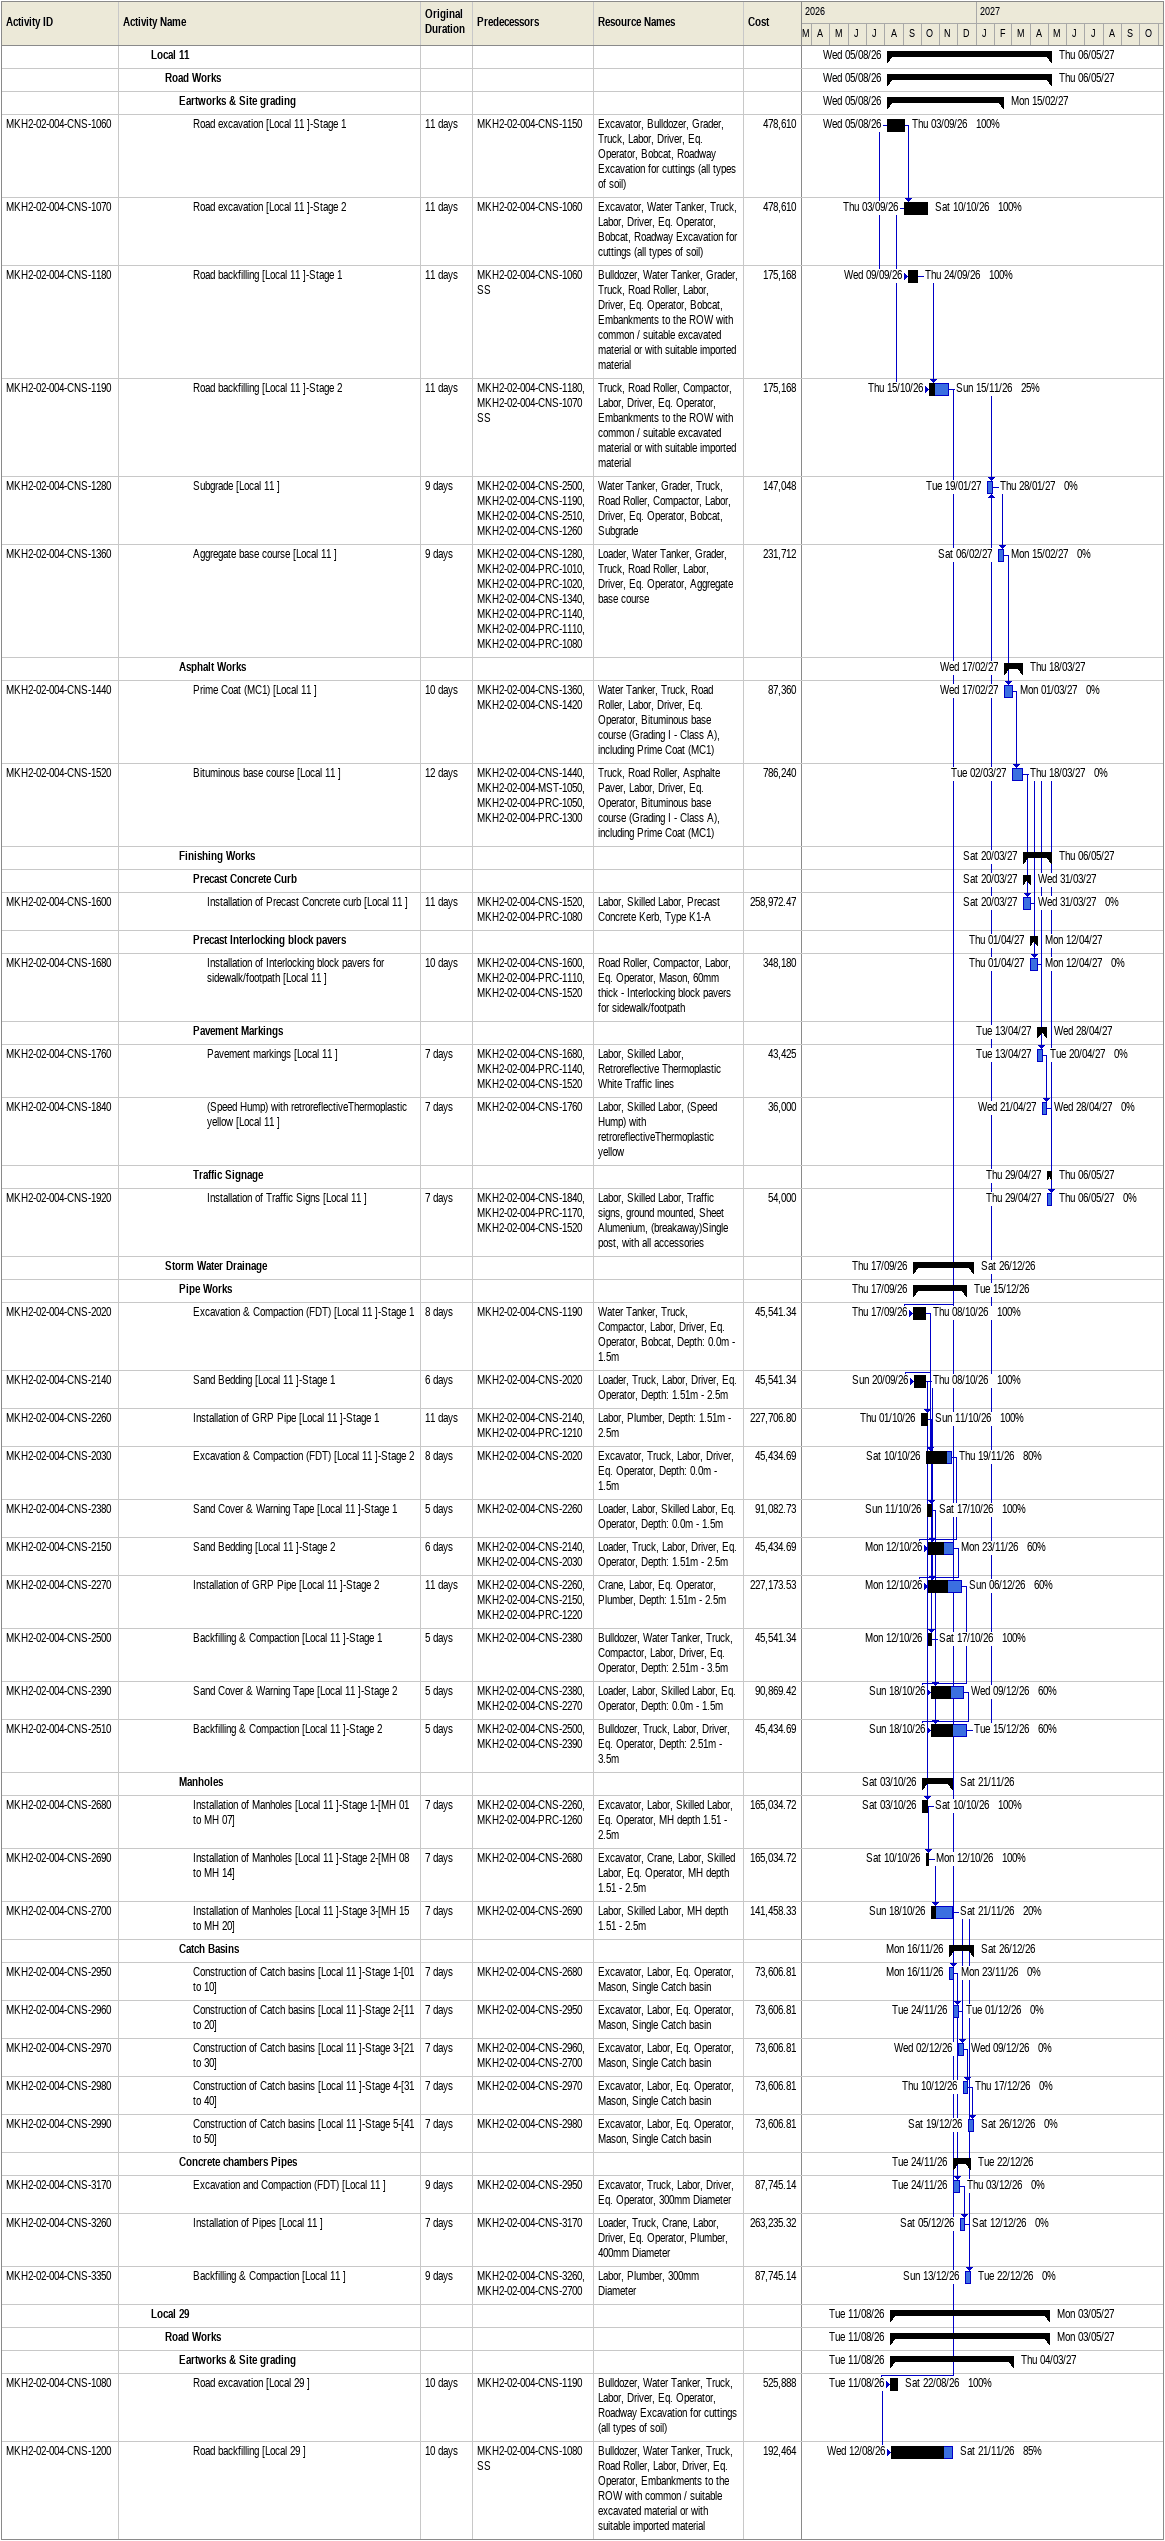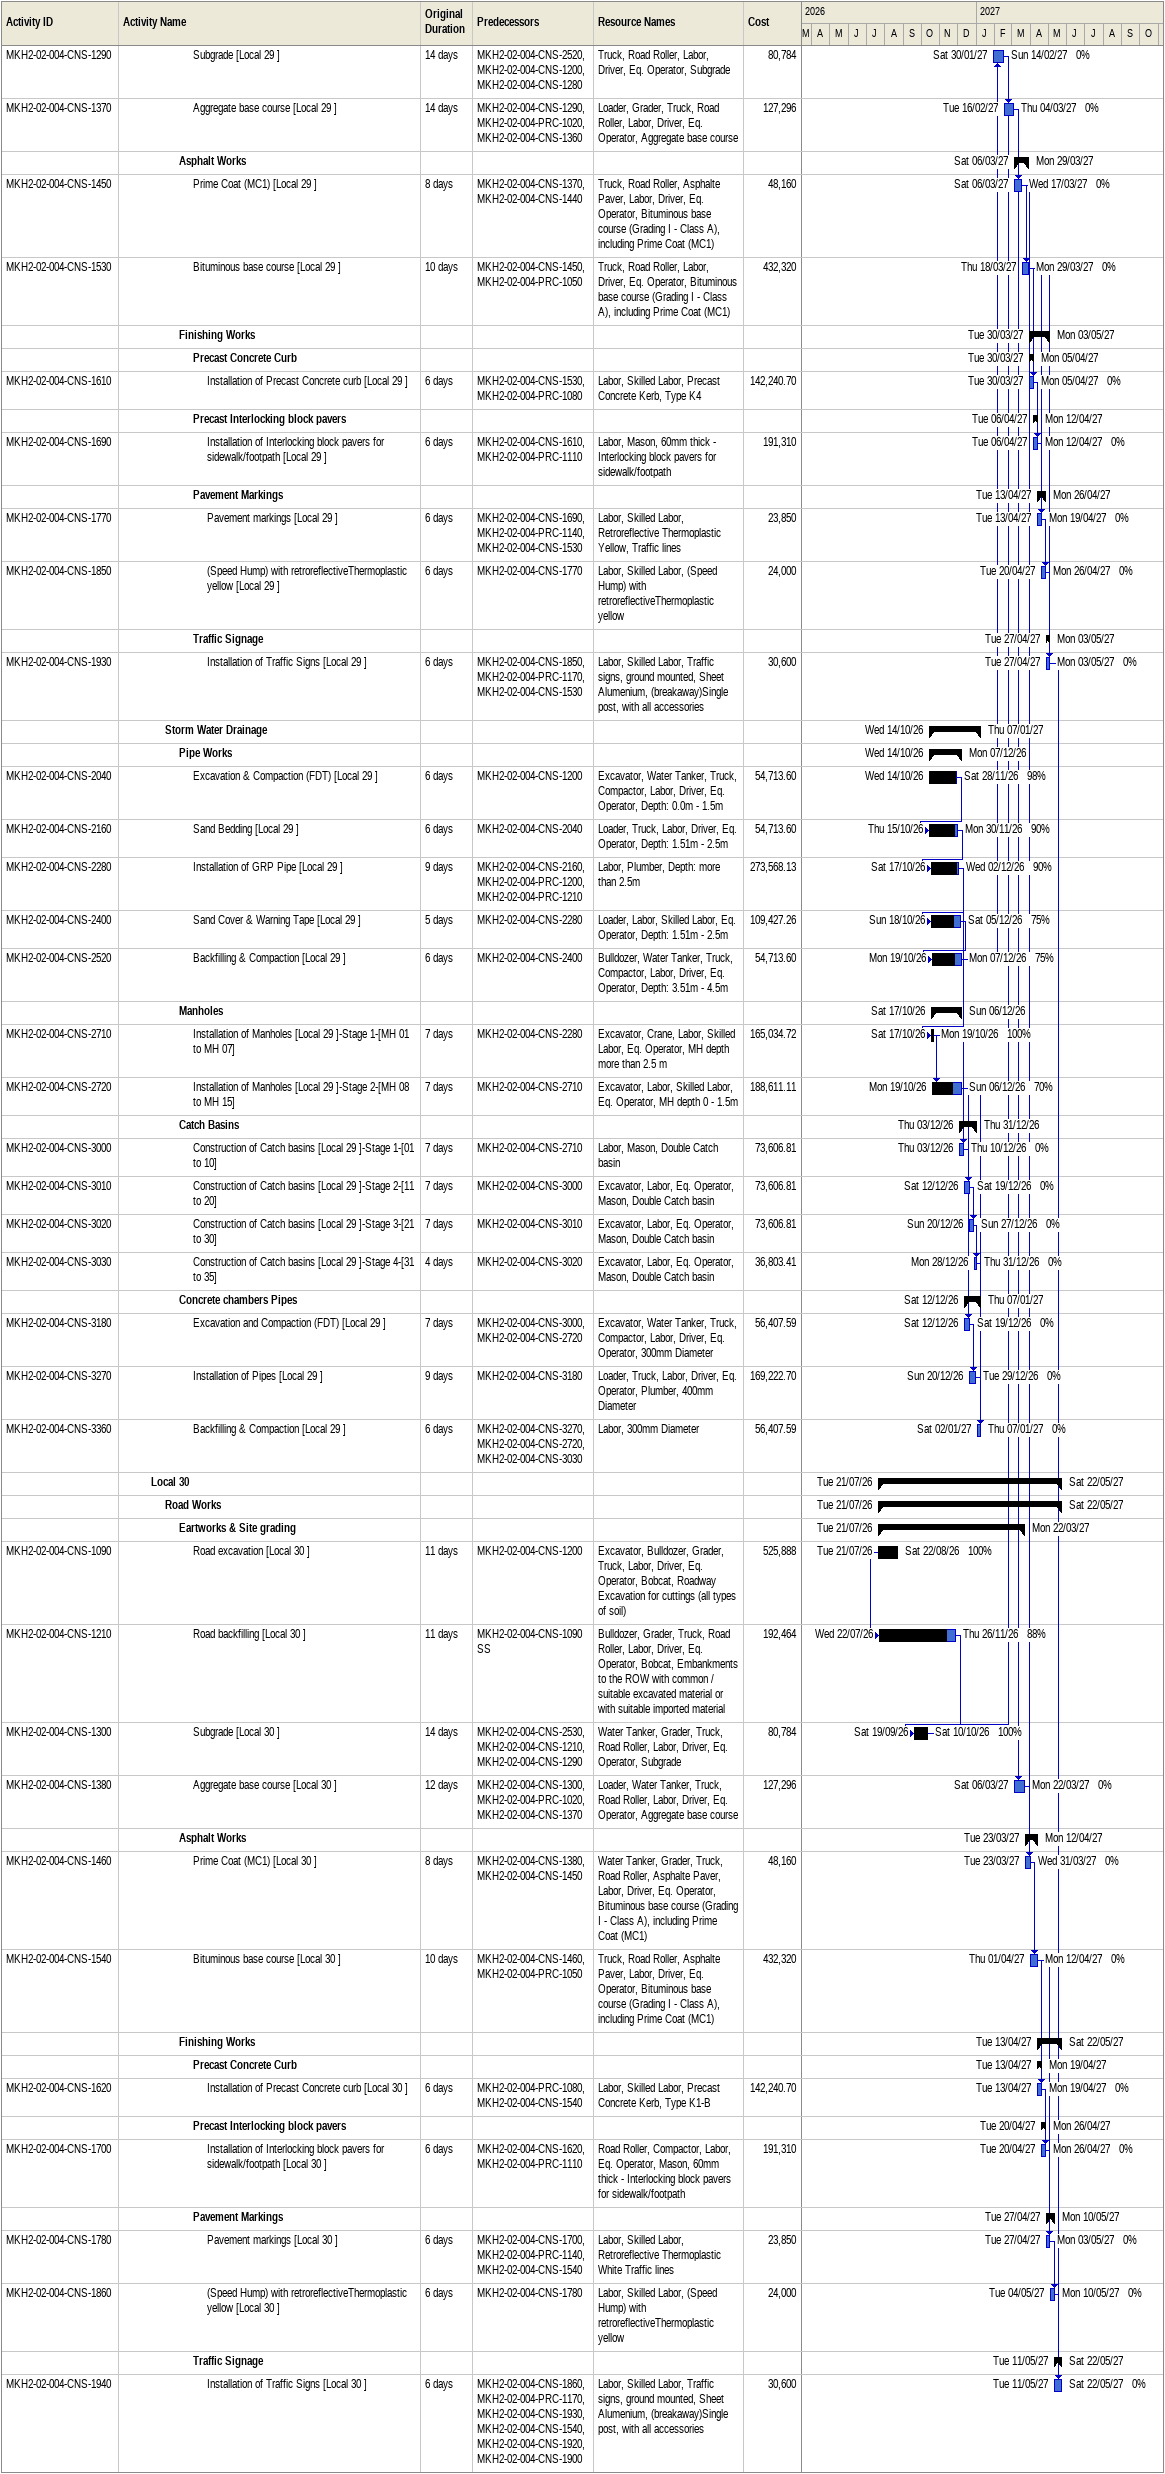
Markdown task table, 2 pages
| ID | Level | Task | Original duration | Start | Finish | Predecessors | Resources | % complete | Cost |
|---|---|---|---|---|---|---|---|---|---|
|  | 3 | **Local 11** |  | 2026-08-05 | 2027-05-06 |  |  |  |  |
|  | 4 | **Road Works** |  | 2026-08-05 | 2027-05-06 |  |  |  |  |
|  | 5 | **Eartworks & Site grading** |  | 2026-08-05 | 2027-02-15 |  |  |  |  |
| MKH2-02-004-CNS-1060 | 6 | Road excavation [Local 11 ]-Stage 1 | 11d | 2026-08-05 | 2026-09-03 | MKH2-02-004-CNS-1150 | Excavator, Bulldozer, Grader, Truck, Labor, Driver, Eq. Operator, Bobcat, Roadway Excavation for cuttings (all types of soil) | 100 | 478610 |
| MKH2-02-004-CNS-1070 | 6 | Road excavation [Local 11 ]-Stage 2 | 11d | 2026-09-03 | 2026-10-10 | MKH2-02-004-CNS-1060 | Excavator, Water Tanker, Truck, Labor, Driver, Eq. Operator, Bobcat, Roadway Excavation for cuttings (all types of soil) | 100 | 478610 |
| MKH2-02-004-CNS-1180 | 6 | Road backfilling [Local 11 ]-Stage 1 | 11d | 2026-09-09 | 2026-09-24 | MKH2-02-004-CNS-1060SS | Bulldozer, Water Tanker, Grader, Truck, Road Roller, Labor, Driver, Eq. Operator, Bobcat, Embankments to the ROW with common / suitable excavated material or with suitable imported material | 100 | 175168 |
| MKH2-02-004-CNS-1190 | 6 | Road backfilling [Local 11 ]-Stage 2 | 11d | 2026-10-15 | 2026-11-15 | MKH2-02-004-CNS-1180, MKH2-02-004-CNS-1070SS | Truck, Road Roller, Compactor, Labor, Driver, Eq. Operator, Embankments to the ROW with common / suitable excavated material or with suitable imported material | 25 | 175168 |
| MKH2-02-004-CNS-1280 | 6 | Subgrade [Local 11 ] | 9d | 2027-01-19 | 2027-01-28 | MKH2-02-004-CNS-2500, MKH2-02-004-CNS-1190, MKH2-02-004-CNS-2510, MKH2-02-004-CNS-1260 | Water Tanker, Grader, Truck, Road Roller, Compactor, Labor, Driver, Eq. Operator, Bobcat, Subgrade | 0 | 147048 |
| MKH2-02-004-CNS-1360 | 6 | Aggregate base course [Local 11 ] | 9d | 2027-02-06 | 2027-02-15 | MKH2-02-004-CNS-1280, MKH2-02-004-PRC-1010, MKH2-02-004-PRC-1020, MKH2-02-004-CNS-1340, MKH2-02-004-PRC-1140, MKH2-02-004-PRC-1110, MKH2-02-004-PRC-1080 | Loader, Water Tanker, Grader, Truck, Road Roller, Labor, Driver, Eq. Operator, Aggregate base course | 0 | 231712 |
|  | 5 | **Asphalt Works** |  | 2027-02-17 | 2027-03-18 |  |  |  |  |
| MKH2-02-004-CNS-1440 | 6 | Prime Coat (MC1) [Local 11 ] | 10d | 2027-02-17 | 2027-03-01 | MKH2-02-004-CNS-1360, MKH2-02-004-CNS-1420 | Water Tanker, Truck, Road Roller, Labor, Driver, Eq. Operator, Bituminous base course (Grading I - Class A), including Prime Coat (MC1) | 0 | 87360 |
| MKH2-02-004-CNS-1520 | 6 | Bituminous base course [Local 11 ] | 12d | 2027-03-02 | 2027-03-18 | MKH2-02-004-CNS-1440, MKH2-02-004-MST-1050, MKH2-02-004-PRC-1050, MKH2-02-004-PRC-1300 | Truck, Road Roller, Asphalte Paver, Labor, Driver, Eq. Operator, Bituminous base course (Grading I - Class A), including Prime Coat (MC1) | 0 | 786240 |
|  | 5 | **Finishing Works** |  | 2027-03-20 | 2027-05-06 |  |  |  |  |
|  | 6 | **Precast Concrete Curb** |  | 2027-03-20 | 2027-03-31 |  |  |  |  |
| MKH2-02-004-CNS-1600 | 7 | Installation of Precast Concrete curb [Local 11 ] | 11d | 2027-03-20 | 2027-03-31 | MKH2-02-004-CNS-1520, MKH2-02-004-PRC-1080 | Labor, Skilled Labor, Precast Concrete Kerb, Type K1-A | 0 | 258972.47 |
|  | 6 | **Precast Interlocking block pavers** |  | 2027-04-01 | 2027-04-12 |  |  |  |  |
| MKH2-02-004-CNS-1680 | 7 | Installation of Interlocking block pavers for sidewalk/footpath [Local 11 ] | 10d | 2027-04-01 | 2027-04-12 | MKH2-02-004-CNS-1600, MKH2-02-004-PRC-1110, MKH2-02-004-CNS-1520 | Road Roller, Compactor, Labor, Eq. Operator, Mason, 60mm thick - Interlocking block pavers for sidewalk/footpath | 0 | 348180 |
|  | 6 | **Pavement Markings** |  | 2027-04-13 | 2027-04-28 |  |  |  |  |
| MKH2-02-004-CNS-1760 | 7 | Pavement markings [Local 11 ] | 7d | 2027-04-13 | 2027-04-20 | MKH2-02-004-CNS-1680, MKH2-02-004-PRC-1140, MKH2-02-004-CNS-1520 | Labor, Skilled Labor, Retroreflective Thermoplastic White Traffic lines | 0 | 43425 |
| MKH2-02-004-CNS-1840 | 7 | (Speed Hump) with retroreflectiveThermoplastic yellow [Local 11 ] | 7d | 2027-04-21 | 2027-04-28 | MKH2-02-004-CNS-1760 | Labor, Skilled Labor, (Speed Hump) with retroreflectiveThermoplastic yellow | 0 | 36000 |
|  | 6 | **Traffic Signage** |  | 2027-04-29 | 2027-05-06 |  |  |  |  |
| MKH2-02-004-CNS-1920 | 7 | Installation of Traffic Signs [Local 11 ] | 7d | 2027-04-29 | 2027-05-06 | MKH2-02-004-CNS-1840, MKH2-02-004-PRC-1170, MKH2-02-004-CNS-1520 | Labor, Skilled Labor, Traffic signs, ground mounted, Sheet Alumenium, (breakaway)Single post, with all accessories | 0 | 54000 |
|  | 4 | **Storm Water Drainage** |  | 2026-09-17 | 2026-12-26 |  |  |  |  |
|  | 5 | **Pipe Works** |  | 2026-09-17 | 2026-12-15 |  |  |  |  |
| MKH2-02-004-CNS-2020 | 6 | Excavation & Compaction (FDT) [Local 11 ]-Stage 1 | 8d | 2026-09-17 | 2026-10-08 | MKH2-02-004-CNS-1190 | Water Tanker, Truck, Compactor, Labor, Driver, Eq. Operator, Bobcat, Depth: 0.0m - 1.5m | 100 | 45541.34 |
| MKH2-02-004-CNS-2140 | 6 | Sand Bedding [Local 11 ]-Stage 1 | 6d | 2026-09-20 | 2026-10-08 | MKH2-02-004-CNS-2020 | Loader, Truck, Labor, Driver, Eq. Operator, Depth: 1.51m - 2.5m | 100 | 45541.34 |
| MKH2-02-004-CNS-2260 | 6 | Installation of GRP Pipe [Local 11 ]-Stage 1 | 11d | 2026-10-01 | 2026-10-11 | MKH2-02-004-CNS-2140, MKH2-02-004-PRC-1210 | Labor, Plumber, Depth: 1.51m - 2.5m | 100 | 227706.80 |
| MKH2-02-004-CNS-2030 | 6 | Excavation & Compaction (FDT) [Local 11 ]-Stage 2 | 8d | 2026-10-10 | 2026-11-19 | MKH2-02-004-CNS-2020 | Excavator, Truck, Labor, Driver, Eq. Operator, Depth: 0.0m - 1.5m | 80 | 45434.69 |
| MKH2-02-004-CNS-2380 | 6 | Sand Cover & Warning Tape [Local 11 ]-Stage 1 | 5d | 2026-10-11 | 2026-10-17 | MKH2-02-004-CNS-2260 | Loader, Labor, Skilled Labor, Eq. Operator, Depth: 0.0m - 1.5m | 100 | 91082.73 |
| MKH2-02-004-CNS-2150 | 6 | Sand Bedding [Local 11 ]-Stage 2 | 6d | 2026-10-12 | 2026-11-23 | MKH2-02-004-CNS-2140, MKH2-02-004-CNS-2030 | Loader, Truck, Labor, Driver, Eq. Operator, Depth: 1.51m - 2.5m | 60 | 45434.69 |
| MKH2-02-004-CNS-2270 | 6 | Installation of GRP Pipe [Local 11 ]-Stage 2 | 11d | 2026-10-12 | 2026-12-06 | MKH2-02-004-CNS-2260, MKH2-02-004-CNS-2150, MKH2-02-004-PRC-1220 | Crane, Labor, Eq. Operator, Plumber, Depth: 1.51m - 2.5m | 60 | 227173.53 |
| MKH2-02-004-CNS-2500 | 6 | Backfilling & Compaction [Local 11 ]-Stage 1 | 5d | 2026-10-12 | 2026-10-17 | MKH2-02-004-CNS-2380 | Bulldozer, Water Tanker, Truck, Compactor, Labor, Driver, Eq. Operator, Depth: 2.51m - 3.5m | 100 | 45541.34 |
| MKH2-02-004-CNS-2390 | 6 | Sand Cover & Warning Tape [Local 11 ]-Stage 2 | 5d | 2026-10-18 | 2026-12-09 | MKH2-02-004-CNS-2380, MKH2-02-004-CNS-2270 | Loader, Labor, Skilled Labor, Eq. Operator, Depth: 0.0m - 1.5m | 60 | 90869.42 |
| MKH2-02-004-CNS-2510 | 6 | Backfilling & Compaction [Local 11 ]-Stage 2 | 5d | 2026-10-18 | 2026-12-15 | MKH2-02-004-CNS-2500, MKH2-02-004-CNS-2390 | Bulldozer, Truck, Labor, Driver, Eq. Operator, Depth: 2.51m - 3.5m | 60 | 45434.69 |
|  | 5 | **Manholes** |  | 2026-10-03 | 2026-11-21 |  |  |  |  |
| MKH2-02-004-CNS-2680 | 6 | Installation of Manholes [Local 11 ]-Stage 1-[MH 01 to MH 07] | 7d | 2026-10-03 | 2026-10-10 | MKH2-02-004-CNS-2260, MKH2-02-004-PRC-1260 | Excavator, Labor, Skilled Labor, Eq. Operator, MH depth 1.51 - 2.5m | 100 | 165034.72 |
| MKH2-02-004-CNS-2690 | 6 | Installation of Manholes [Local 11 ]-Stage 2-[MH 08 to MH 14] | 7d | 2026-10-10 | 2026-10-12 | MKH2-02-004-CNS-2680 | Excavator, Crane, Labor, Skilled Labor, Eq. Operator, MH depth 1.51 - 2.5m | 100 | 165034.72 |
| MKH2-02-004-CNS-2700 | 6 | Installation of Manholes [Local 11 ]-Stage 3-[MH 15 to MH 20] | 7d | 2026-10-18 | 2026-11-21 | MKH2-02-004-CNS-2690 | Labor, Skilled Labor, MH depth 1.51 - 2.5m | 20 | 141458.33 |
|  | 5 | **Catch Basins** |  | 2026-11-16 | 2026-12-26 |  |  |  |  |
| MKH2-02-004-CNS-2950 | 6 | Construction of Catch basins [Local 11 ]-Stage 1-[01 to 10] | 7d | 2026-11-16 | 2026-11-23 | MKH2-02-004-CNS-2680 | Excavator, Labor, Eq. Operator, Mason, Single Catch basin | 0 | 73606.81 |
| MKH2-02-004-CNS-2960 | 6 | Construction of Catch basins [Local 11 ]-Stage 2-[11 to 20] | 7d | 2026-11-24 | 2026-12-01 | MKH2-02-004-CNS-2950 | Excavator, Labor, Eq. Operator, Mason, Single Catch basin | 0 | 73606.81 |
| MKH2-02-004-CNS-2970 | 6 | Construction of Catch basins [Local 11 ]-Stage 3-[21 to 30] | 7d | 2026-12-02 | 2026-12-09 | MKH2-02-004-CNS-2960, MKH2-02-004-CNS-2700 | Excavator, Labor, Eq. Operator, Mason, Single Catch basin | 0 | 73606.81 |
| MKH2-02-004-CNS-2980 | 6 | Construction of Catch basins [Local 11 ]-Stage 4-[31 to 40] | 7d | 2026-12-10 | 2026-12-17 | MKH2-02-004-CNS-2970 | Excavator, Labor, Eq. Operator, Mason, Single Catch basin | 0 | 73606.81 |
| MKH2-02-004-CNS-2990 | 6 | Construction of Catch basins [Local 11 ]-Stage 5-[41 to 50] | 7d | 2026-12-19 | 2026-12-26 | MKH2-02-004-CNS-2980 | Excavator, Labor, Eq. Operator, Mason, Single Catch basin | 0 | 73606.81 |
|  | 5 | **Concrete chambers Pipes** |  | 2026-11-24 | 2026-12-22 |  |  |  |  |
| MKH2-02-004-CNS-3170 | 6 | Excavation and Compaction (FDT) [Local 11 ] | 9d | 2026-11-24 | 2026-12-03 | MKH2-02-004-CNS-2950 | Excavator, Truck, Labor, Driver, Eq. Operator, 300mm Diameter | 0 | 87745.14 |
| MKH2-02-004-CNS-3260 | 6 | Installation of Pipes [Local 11 ] | 7d | 2026-12-05 | 2026-12-12 | MKH2-02-004-CNS-3170 | Loader, Truck, Crane, Labor, Driver, Eq. Operator, Plumber, 400mm Diameter | 0 | 263235.32 |
| MKH2-02-004-CNS-3350 | 6 | Backfilling & Compaction [Local 11 ] | 9d | 2026-12-13 | 2026-12-22 | MKH2-02-004-CNS-3260, MKH2-02-004-CNS-2700 | Labor, Plumber, 300mm Diameter | 0 | 87745.14 |
|  | 3 | **Local 29** |  | 2026-08-11 | 2027-05-03 |  |  |  |  |
|  | 4 | **Road Works** |  | 2026-08-11 | 2027-05-03 |  |  |  |  |
|  | 5 | **Eartworks & Site grading** |  | 2026-08-11 | 2027-03-04 |  |  |  |  |
| MKH2-02-004-CNS-1080 | 6 | Road excavation [Local 29 ] | 10d | 2026-08-11 | 2026-08-22 | MKH2-02-004-CNS-1190 | Bulldozer, Water Tanker, Truck, Labor, Driver, Eq. Operator, Roadway Excavation for cuttings (all types of soil) | 100 | 525888 |
| MKH2-02-004-CNS-1200 | 6 | Road backfilling [Local 29 ] | 10d | 2026-08-12 | 2026-11-21 | MKH2-02-004-CNS-1080SS | Bulldozer, Water Tanker, Truck, Road Roller, Labor, Driver, Eq. Operator, Embankments to the ROW with common / suitable excavated material or with suitable imported material | 85 | 192464 |
| MKH2-02-004-CNS-1290 | 6 | Subgrade [Local 29 ] | 14d | 2027-01-30 | 2027-02-14 | MKH2-02-004-CNS-2520, MKH2-02-004-CNS-1200, MKH2-02-004-CNS-1280 | Truck, Road Roller, Labor, Driver, Eq. Operator, Subgrade | 0 | 80784 |
| MKH2-02-004-CNS-1370 | 6 | Aggregate base course [Local 29 ] | 14d | 2027-02-16 | 2027-03-04 | MKH2-02-004-CNS-1290, MKH2-02-004-PRC-1020, MKH2-02-004-CNS-1360 | Loader, Grader, Truck, Road Roller, Labor, Driver, Eq. Operator, Aggregate base course | 0 | 127296 |
|  | 5 | **Asphalt Works** |  | 2027-03-06 | 2027-03-29 |  |  |  |  |
| MKH2-02-004-CNS-1450 | 6 | Prime Coat (MC1) [Local 29 ] | 8d | 2027-03-06 | 2027-03-17 | MKH2-02-004-CNS-1370, MKH2-02-004-CNS-1440 | Truck, Road Roller, Asphalte Paver, Labor, Driver, Eq. Operator, Bituminous base course (Grading I - Class A), including Prime Coat (MC1) | 0 | 48160 |
| MKH2-02-004-CNS-1530 | 6 | Bituminous base course [Local 29 ] | 10d | 2027-03-18 | 2027-03-29 | MKH2-02-004-CNS-1450, MKH2-02-004-PRC-1050 | Truck, Road Roller, Labor, Driver, Eq. Operator, Bituminous base course (Grading I - Class A), including Prime Coat (MC1) | 0 | 432320 |
|  | 5 | **Finishing Works** |  | 2027-03-30 | 2027-05-03 |  |  |  |  |
|  | 6 | **Precast Concrete Curb** |  | 2027-03-30 | 2027-04-05 |  |  |  |  |
| MKH2-02-004-CNS-1610 | 7 | Installation of Precast Concrete curb [Local 29 ] | 6d | 2027-03-30 | 2027-04-05 | MKH2-02-004-CNS-1530, MKH2-02-004-PRC-1080 | Labor, Skilled Labor, Precast Concrete Kerb, Type K4 | 0 | 142240.70 |
|  | 6 | **Precast Interlocking block pavers** |  | 2027-04-06 | 2027-04-12 |  |  |  |  |
| MKH2-02-004-CNS-1690 | 7 | Installation of Interlocking block pavers for sidewalk/footpath [Local 29 ] | 6d | 2027-04-06 | 2027-04-12 | MKH2-02-004-CNS-1610, MKH2-02-004-PRC-1110 | Labor, Mason, 60mm thick - Interlocking block pavers for sidewalk/footpath | 0 | 191310 |
|  | 6 | **Pavement Markings** |  | 2027-04-13 | 2027-04-26 |  |  |  |  |
| MKH2-02-004-CNS-1770 | 7 | Pavement markings [Local 29 ] | 6d | 2027-04-13 | 2027-04-19 | MKH2-02-004-CNS-1690, MKH2-02-004-PRC-1140, MKH2-02-004-CNS-1530 | Labor, Skilled Labor, Retroreflective Thermoplastic Yellow, Traffic lines | 0 | 23850 |
| MKH2-02-004-CNS-1850 | 7 | (Speed Hump) with retroreflectiveThermoplastic yellow [Local 29 ] | 6d | 2027-04-20 | 2027-04-26 | MKH2-02-004-CNS-1770 | Labor, Skilled Labor, (Speed Hump) with retroreflectiveThermoplastic yellow | 0 | 24000 |
|  | 6 | **Traffic Signage** |  | 2027-04-27 | 2027-05-03 |  |  |  |  |
| MKH2-02-004-CNS-1930 | 7 | Installation of Traffic Signs [Local 29 ] | 6d | 2027-04-27 | 2027-05-03 | MKH2-02-004-CNS-1850, MKH2-02-004-PRC-1170, MKH2-02-004-CNS-1530 | Labor, Skilled Labor, Traffic signs, ground mounted, Sheet Alumenium, (breakaway)Single post, with all accessories | 0 | 30600 |
|  | 4 | **Storm Water Drainage** |  | 2026-10-14 | 2027-01-07 |  |  |  |  |
|  | 5 | **Pipe Works** |  | 2026-10-14 | 2026-12-07 |  |  |  |  |
| MKH2-02-004-CNS-2040 | 6 | Excavation & Compaction (FDT) [Local 29 ] | 6d | 2026-10-14 | 2026-11-28 | MKH2-02-004-CNS-1200 | Excavator, Water Tanker, Truck, Compactor, Labor, Driver, Eq. Operator, Depth: 0.0m - 1.5m | 98 | 54713.60 |
| MKH2-02-004-CNS-2160 | 6 | Sand Bedding [Local 29 ] | 6d | 2026-10-15 | 2026-11-30 | MKH2-02-004-CNS-2040 | Loader, Truck, Labor, Driver, Eq. Operator, Depth: 1.51m - 2.5m | 90 | 54713.60 |
| MKH2-02-004-CNS-2280 | 6 | Installation of GRP Pipe [Local 29 ] | 9d | 2026-10-17 | 2026-12-02 | MKH2-02-004-CNS-2160, MKH2-02-004-PRC-1200, MKH2-02-004-PRC-1210 | Labor, Plumber, Depth: more than 2.5m | 90 | 273568.13 |
| MKH2-02-004-CNS-2400 | 6 | Sand Cover & Warning Tape [Local 29 ] | 5d | 2026-10-18 | 2026-12-05 | MKH2-02-004-CNS-2280 | Loader, Labor, Skilled Labor, Eq. Operator, Depth: 1.51m - 2.5m | 75 | 109427.26 |
| MKH2-02-004-CNS-2520 | 6 | Backfilling & Compaction [Local 29 ] | 6d | 2026-10-19 | 2026-12-07 | MKH2-02-004-CNS-2400 | Bulldozer, Water Tanker, Truck, Compactor, Labor, Driver, Eq. Operator, Depth: 3.51m - 4.5m | 75 | 54713.60 |
|  | 5 | **Manholes** |  | 2026-10-17 | 2026-12-06 |  |  |  |  |
| MKH2-02-004-CNS-2710 | 6 | Installation of Manholes [Local 29 ]-Stage 1-[MH 01 to MH 07] | 7d | 2026-10-17 | 2026-10-19 | MKH2-02-004-CNS-2280 | Excavator, Crane, Labor, Skilled Labor, Eq. Operator, MH depth more than 2.5 m | 100 | 165034.72 |
| MKH2-02-004-CNS-2720 | 6 | Installation of Manholes [Local 29 ]-Stage 2-[MH 08 to MH 15] | 7d | 2026-10-19 | 2026-12-06 | MKH2-02-004-CNS-2710 | Excavator, Labor, Skilled Labor, Eq. Operator, MH depth 0 - 1.5m | 70 | 188611.11 |
|  | 5 | **Catch Basins** |  | 2026-12-03 | 2026-12-31 |  |  |  |  |
| MKH2-02-004-CNS-3000 | 6 | Construction of Catch basins [Local 29 ]-Stage 1-[01 to 10] | 7d | 2026-12-03 | 2026-12-10 | MKH2-02-004-CNS-2710 | Labor, Mason, Double Catch basin | 0 | 73606.81 |
| MKH2-02-004-CNS-3010 | 6 | Construction of Catch basins [Local 29 ]-Stage 2-[11 to 20] | 7d | 2026-12-12 | 2026-12-19 | MKH2-02-004-CNS-3000 | Excavator, Labor, Eq. Operator, Mason, Double Catch basin | 0 | 73606.81 |
| MKH2-02-004-CNS-3020 | 6 | Construction of Catch basins [Local 29 ]-Stage 3-[21 to 30] | 7d | 2026-12-20 | 2026-12-27 | MKH2-02-004-CNS-3010 | Excavator, Labor, Eq. Operator, Mason, Double Catch basin | 0 | 73606.81 |
| MKH2-02-004-CNS-3030 | 6 | Construction of Catch basins [Local 29 ]-Stage 4-[31 to 35] | 4d | 2026-12-28 | 2026-12-31 | MKH2-02-004-CNS-3020 | Excavator, Labor, Eq. Operator, Mason, Double Catch basin | 0 | 36803.41 |
|  | 5 | **Concrete chambers Pipes** |  | 2026-12-12 | 2027-01-07 |  |  |  |  |
| MKH2-02-004-CNS-3180 | 6 | Excavation and Compaction (FDT) [Local 29 ] | 7d | 2026-12-12 | 2026-12-19 | MKH2-02-004-CNS-3000, MKH2-02-004-CNS-2720 | Excavator, Water Tanker, Truck, Compactor, Labor, Driver, Eq. Operator, 300mm Diameter | 0 | 56407.59 |
| MKH2-02-004-CNS-3270 | 6 | Installation of Pipes [Local 29 ] | 9d | 2026-12-20 | 2026-12-29 | MKH2-02-004-CNS-3180 | Loader, Truck, Labor, Driver, Eq. Operator, Plumber, 400mm Diameter | 0 | 169222.70 |
| MKH2-02-004-CNS-3360 | 6 | Backfilling & Compaction [Local 29 ] | 6d | 2027-01-02 | 2027-01-07 | MKH2-02-004-CNS-3270, MKH2-02-004-CNS-2720, MKH2-02-004-CNS-3030 | Labor, 300mm Diameter | 0 | 56407.59 |
|  | 3 | **Local 30** |  | 2026-07-21 | 2027-05-22 |  |  |  |  |
|  | 4 | **Road Works** |  | 2026-07-21 | 2027-05-22 |  |  |  |  |
|  | 5 | **Eartworks & Site grading** |  | 2026-07-21 | 2027-03-22 |  |  |  |  |
| MKH2-02-004-CNS-1090 | 6 | Road excavation [Local 30 ] | 11d | 2026-07-21 | 2026-08-22 | MKH2-02-004-CNS-1200 | Excavator, Bulldozer, Grader, Truck, Labor, Driver, Eq. Operator, Bobcat, Roadway Excavation for cuttings (all types of soil) | 100 | 525888 |
| MKH2-02-004-CNS-1210 | 6 | Road backfilling [Local 30 ] | 11d | 2026-07-22 | 2026-11-26 | MKH2-02-004-CNS-1090SS | Bulldozer, Grader, Truck, Road Roller, Labor, Driver, Eq. Operator, Bobcat, Embankments to the ROW with common / suitable excavated material or with suitable imported material | 88 | 192464 |
| MKH2-02-004-CNS-1300 | 6 | Subgrade [Local 30 ] | 14d | 2026-09-19 | 2026-10-10 | MKH2-02-004-CNS-2530, MKH2-02-004-CNS-1210, MKH2-02-004-CNS-1290 | Water Tanker, Grader, Truck, Road Roller, Labor, Driver, Eq. Operator, Subgrade | 100 | 80784 |
| MKH2-02-004-CNS-1380 | 6 | Aggregate base course [Local 30 ] | 12d | 2027-03-06 | 2027-03-22 | MKH2-02-004-CNS-1300, MKH2-02-004-PRC-1020, MKH2-02-004-CNS-1370 | Loader, Water Tanker, Truck, Road Roller, Labor, Driver, Eq. Operator, Aggregate base course | 0 | 127296 |
|  | 5 | **Asphalt Works** |  | 2027-03-23 | 2027-04-12 |  |  |  |  |
| MKH2-02-004-CNS-1460 | 6 | Prime Coat (MC1) [Local 30 ] | 8d | 2027-03-23 | 2027-03-31 | MKH2-02-004-CNS-1380, MKH2-02-004-CNS-1450 | Water Tanker, Grader, Truck, Road Roller, Asphalte Paver, Labor, Driver, Eq. Operator, Bituminous base course (Grading I - Class A), including Prime Coat (MC1) | 0 | 48160 |
| MKH2-02-004-CNS-1540 | 6 | Bituminous base course [Local 30 ] | 10d | 2027-04-01 | 2027-04-12 | MKH2-02-004-CNS-1460, MKH2-02-004-PRC-1050 | Truck, Road Roller, Asphalte Paver, Labor, Driver, Eq. Operator, Bituminous base course (Grading I - Class A), including Prime Coat (MC1) | 0 | 432320 |
|  | 5 | **Finishing Works** |  | 2027-04-13 | 2027-05-22 |  |  |  |  |
|  | 6 | **Precast Concrete Curb** |  | 2027-04-13 | 2027-04-19 |  |  |  |  |
| MKH2-02-004-CNS-1620 | 7 | Installation of Precast Concrete curb [Local 30 ] | 6d | 2027-04-13 | 2027-04-19 | MKH2-02-004-PRC-1080, MKH2-02-004-CNS-1540 | Labor, Skilled Labor, Precast Concrete Kerb, Type K1-B | 0 | 142240.70 |
|  | 6 | **Precast Interlocking block pavers** |  | 2027-04-20 | 2027-04-26 |  |  |  |  |
| MKH2-02-004-CNS-1700 | 7 | Installation of Interlocking block pavers for sidewalk/footpath [Local 30 ] | 6d | 2027-04-20 | 2027-04-26 | MKH2-02-004-CNS-1620, MKH2-02-004-PRC-1110 | Road Roller, Compactor, Labor, Eq. Operator, Mason, 60mm thick - Interlocking block pavers for sidewalk/footpath | 0 | 191310 |
|  | 6 | **Pavement Markings** |  | 2027-04-27 | 2027-05-10 |  |  |  |  |
| MKH2-02-004-CNS-1780 | 7 | Pavement markings [Local 30 ] | 6d | 2027-04-27 | 2027-05-03 | MKH2-02-004-CNS-1700, MKH2-02-004-PRC-1140, MKH2-02-004-CNS-1540 | Labor, Skilled Labor, Retroreflective Thermoplastic White Traffic lines | 0 | 23850 |
| MKH2-02-004-CNS-1860 | 7 | (Speed Hump) with retroreflectiveThermoplastic yellow [Local 30 ] | 6d | 2027-05-04 | 2027-05-10 | MKH2-02-004-CNS-1780 | Labor, Skilled Labor, (Speed Hump) with retroreflectiveThermoplastic yellow | 0 | 24000 |
|  | 6 | **Traffic Signage** |  | 2027-05-11 | 2027-05-22 |  |  |  |  |
| MKH2-02-004-CNS-1940 | 7 | Installation of Traffic Signs [Local 30 ] | 6d | 2027-05-11 | 2027-05-22 | MKH2-02-004-CNS-1860, MKH2-02-004-PRC-1170, MKH2-02-004-CNS-1930, MKH2-02-004-CNS-1540, MKH2-02-004-CNS-1920, MKH2-02-004-CNS-1900 | Labor, Skilled Labor, Traffic signs, ground mounted, Sheet Alumenium, (breakaway)Single post, with all accessories | 0 | 30600 |
